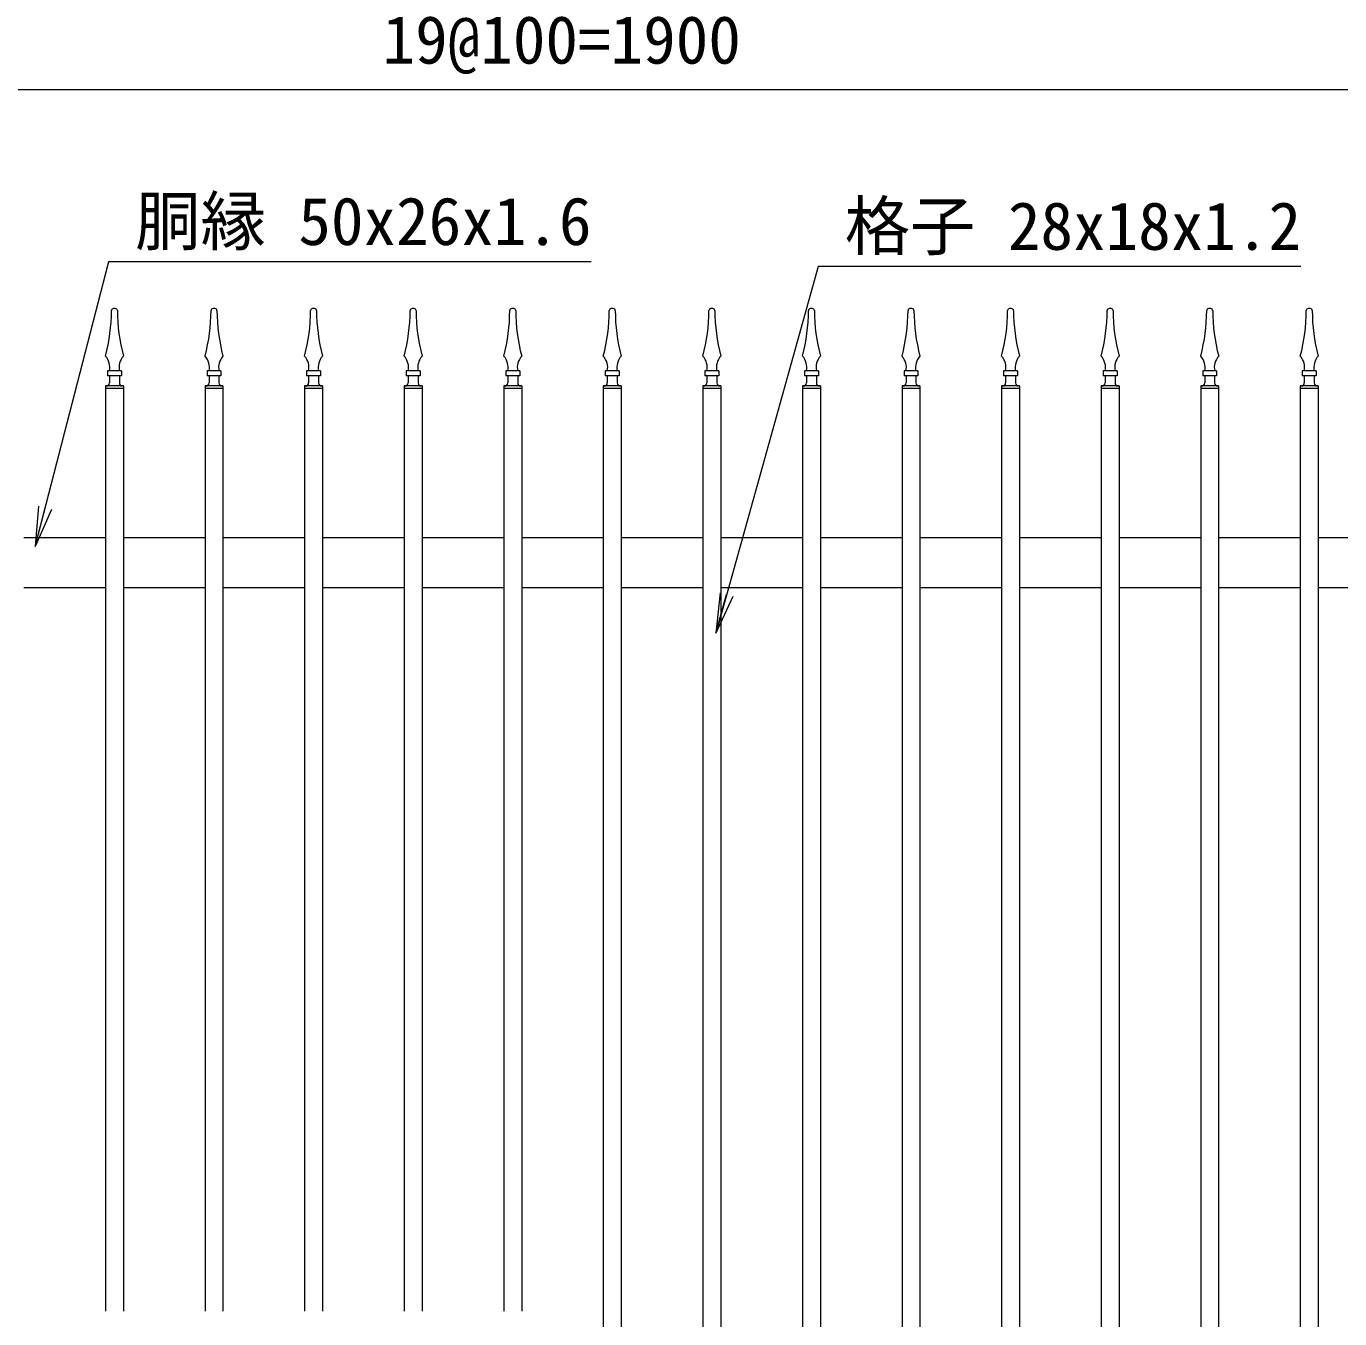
# Model space of a CAD drawing. Units: millimetres, scale not verified. Extents: x -4200 to 4200, y -2970 to 2970.
# Drawn here: x -2822 to -1502, y 435 to 1732 of the extents above; entities that cross this region are included whole.
import ezdxf
from ezdxf.enums import TextEntityAlignment as Align

# ---------------------------------------------------------------- set-up
doc = ezdxf.new("R2010")
doc.units = ezdxf.units.MM
doc.header["$LTSCALE"] = 10
for name, color, linetype, lineweight in [('0-0_D-STR1', 1, 'Continuous', 18), ('0-6_D-STR-DIM', 7, 'Continuous', 13), ('0-7_0', 7, 'Continuous', 18), ('0-A_D-STR-TXT', 7, 'Continuous', 13)]:
    doc.layers.add(name, color=color, linetype=linetype, lineweight=lineweight)
doc.styles.add('ＭＳ ゴシック', font='')
doc.styles.get('ＭＳ ゴシック').set_extended_font_data('MS Gothic')

# ---------------------------------------------------------------- blocks, each defined once
blk = doc.blocks.new('_Open')
at = {"layer": '0-7_0'}
blk.add_line((-10, 1.667), (0, 0), dxfattribs=at)
blk.add_lwpolyline([(-10, -1.667), (0, 0), (-10, 0)], dxfattribs=at)

msp = doc.modelspace()

# ---------------------------------------------------------------- linework, layer by layer
at = {"layer": '0-0_D-STR1'}
for p, q in [((-2731.97, 1448.9), (-2733.95, 1448.9)), ((-2631.97, 1448.9), (-2633.95, 1448.9)), ((-2531.97, 1448.9), (-2533.95, 1448.9)), ((-2431.97, 1448.9), (-2433.95, 1448.9)), ((-2331.97, 1448.9), (-2333.95, 1448.9)), ((-2231.97, 1448.9), (-2233.95, 1448.9)), ((-2131.97, 1448.9), (-2133.95, 1448.9)), ((-2031.97, 1448.9), (-2033.95, 1448.9)), ((-1931.97, 1448.9), (-1933.95, 1448.9)), ((-1831.97, 1448.9), (-1833.95, 1448.9)), ((-1731.97, 1448.9), (-1733.95, 1448.9)), ((-1631.97, 1448.9), (-1633.95, 1448.9)), ((-1531.97, 1448.9), (-1533.95, 1448.9)), ((-2725.96, 1386.2), (-2725.96, 1381.2)), ((-2625.96, 1386.2), (-2625.96, 1381.2)), ((-2525.96, 1386.2), (-2525.96, 1381.2)), ((-2425.96, 1386.2), (-2425.96, 1381.2)), ((-2325.96, 1386.2), (-2325.96, 1381.2)), ((-2225.96, 1386.2), (-2225.96, 1381.2)), ((-2125.96, 1386.2), (-2125.96, 1381.2)), ((-2025.96, 1386.2), (-2025.96, 1381.2)), ((-1925.96, 1386.2), (-1925.96, 1381.2)), ((-1825.96, 1386.2), (-1825.96, 1381.2)), ((-1725.96, 1386.2), (-1725.96, 1381.2)), ((-1625.96, 1386.2), (-1625.96, 1381.2)), ((-1525.96, 1386.2), (-1525.96, 1381.2)), ((-2725.96, 1381.2), (-2739.96, 1381.2)), ((-2737.96, 1381.2), (-2737.96, 1374.2)), ((-2727.96, 1381.2), (-2727.96, 1374.2)), ((-2625.96, 1381.2), (-2639.96, 1381.2)), ((-2637.96, 1381.2), (-2637.96, 1374.2)), ((-2627.96, 1381.2), (-2627.96, 1374.2)), ((-2525.96, 1381.2), (-2539.96, 1381.2)), ((-2537.96, 1381.2), (-2537.96, 1374.2)), ((-2527.96, 1381.2), (-2527.96, 1374.2)), ((-2425.96, 1381.2), (-2439.96, 1381.2)), ((-2437.96, 1381.2), (-2437.96, 1374.2)), ((-2427.96, 1381.2), (-2427.96, 1374.2)), ((-2325.96, 1381.2), (-2339.96, 1381.2)), ((-2337.96, 1381.2), (-2337.96, 1374.2)), ((-2327.96, 1381.2), (-2327.96, 1374.2)), ((-2225.96, 1381.2), (-2239.96, 1381.2)), ((-2237.96, 1381.2), (-2237.96, 1374.2)), ((-2227.96, 1381.2), (-2227.96, 1374.2)), ((-2125.96, 1381.2), (-2139.96, 1381.2)), ((-2137.96, 1381.2), (-2137.96, 1374.2)), ((-2127.96, 1381.2), (-2127.96, 1374.2)), ((-2025.96, 1381.2), (-2039.96, 1381.2)), ((-2037.96, 1381.2), (-2037.96, 1374.2)), ((-2027.96, 1381.2), (-2027.96, 1374.2)), ((-1925.96, 1381.2), (-1939.96, 1381.2)), ((-1937.96, 1381.2), (-1937.96, 1374.2)), ((-1927.96, 1381.2), (-1927.96, 1374.2)), ((-1825.96, 1381.2), (-1839.96, 1381.2)), ((-1837.96, 1381.2), (-1837.96, 1374.2)), ((-1827.96, 1381.2), (-1827.96, 1374.2)), ((-1725.96, 1381.2), (-1739.96, 1381.2)), ((-1737.96, 1381.2), (-1737.96, 1374.2)), ((-1727.96, 1381.2), (-1727.96, 1374.2)), ((-1625.96, 1381.2), (-1639.96, 1381.2)), ((-1637.96, 1381.2), (-1637.96, 1374.2)), ((-1627.96, 1381.2), (-1627.96, 1374.2)), ((-1525.96, 1381.2), (-1539.96, 1381.2)), ((-1537.96, 1381.2), (-1537.96, 1374.2)), ((-1527.96, 1381.2), (-1527.96, 1374.2)), ((-2741.95, 1371.2), (-2741.95, 442.06)), ((-2723.95, 1371.2), (-2741.95, 1371.2)), ((-2741.95, 1368.9), (-2723.95, 1368.9)), ((-2723.95, 1371.2), (-2723.95, 442.06)), ((-2641.95, 1371.2), (-2641.95, 442.06)), ((-2623.95, 1371.2), (-2641.95, 1371.2)), ((-2641.95, 1368.9), (-2623.95, 1368.9)), ((-2623.95, 1371.2), (-2623.95, 442.06)), ((-2541.95, 1371.2), (-2541.95, 442.06)), ((-2523.95, 1371.2), (-2541.95, 1371.2)), ((-2541.95, 1368.9), (-2523.95, 1368.9)), ((-2523.95, 1371.2), (-2523.95, 442.06)), ((-2441.95, 1371.2), (-2441.95, 442.06)), ((-2423.95, 1371.2), (-2441.95, 1371.2)), ((-2441.95, 1368.9), (-2423.95, 1368.9)), ((-2423.95, 1371.2), (-2423.95, 442.06)), ((-2341.95, 1371.2), (-2341.95, 442.06)), ((-2323.95, 1371.2), (-2341.95, 1371.2)), ((-2341.95, 1368.9), (-2323.95, 1368.9)), ((-2323.95, 1371.2), (-2323.95, 442.06)), ((-2223.95, 1371.2), (-2241.95, 1371.2)), ((-2241.95, 1368.9), (-2223.95, 1368.9)), ((-2223.95, 1371.2), (-2223.95, -31.1)), ((-2123.95, 1371.2), (-2141.95, 1371.2)), ((-2141.95, 1368.9), (-2123.95, 1368.9)), ((-2123.95, 1371.2), (-2123.95, -31.1)), ((-2023.95, 1371.2), (-2041.95, 1371.2)), ((-2041.95, 1368.9), (-2023.95, 1368.9)), ((-2023.95, 1371.2), (-2023.95, -31.1)), ((-1923.95, 1371.2), (-1941.95, 1371.2)), ((-1941.95, 1368.9), (-1923.95, 1368.9)), ((-1923.95, 1371.2), (-1923.95, -31.1)), ((-1823.95, 1371.2), (-1841.95, 1371.2)), ((-1841.95, 1368.9), (-1823.95, 1368.9)), ((-1823.95, 1371.2), (-1823.95, -31.1)), ((-1723.95, 1371.2), (-1741.95, 1371.2)), ((-1741.95, 1368.9), (-1723.95, 1368.9)), ((-1723.95, 1371.2), (-1723.95, -31.1)), ((-1623.95, 1371.2), (-1641.95, 1371.2)), ((-1641.95, 1368.9), (-1623.95, 1368.9)), ((-1623.95, 1371.2), (-1623.95, -31.1)), ((-1523.95, 1371.2), (-1541.95, 1371.2)), ((-1541.95, 1368.9), (-1523.95, 1368.9)), ((-1523.95, 1371.2), (-1523.95, -31.1)), ((-2823.95, 1218.9), (-2741.95, 1218.9)), ((-2723.95, 1218.9), (-2641.95, 1218.9)), ((-2623.95, 1218.9), (-2541.95, 1218.9)), ((-2523.95, 1218.9), (-2441.95, 1218.9)), ((-2423.95, 1218.9), (-2341.95, 1218.9)), ((-2323.95, 1218.9), (-2241.95, 1218.9)), ((-2223.95, 1218.9), (-2141.95, 1218.9)), ((-2123.95, 1218.9), (-2041.95, 1218.9)), ((-2023.95, 1218.9), (-1941.95, 1218.9)), ((-1923.95, 1218.9), (-1841.95, 1218.9)), ((-1823.95, 1218.9), (-1741.95, 1218.9)), ((-1723.95, 1218.9), (-1641.95, 1218.9)), ((-1623.95, 1218.9), (-1541.95, 1218.9)), ((-1523.95, 1218.9), (-1441.95, 1218.9)), ((-2823.95, 1168.9), (-2741.95, 1168.9)), ((-2723.95, 1168.9), (-2641.95, 1168.9)), ((-2623.95, 1168.9), (-2541.95, 1168.9)), ((-2523.95, 1168.9), (-2441.95, 1168.9)), ((-2423.95, 1168.9), (-2341.95, 1168.9)), ((-2323.95, 1168.9), (-2241.95, 1168.9)), ((-2223.95, 1168.9), (-2141.95, 1168.9)), ((-2123.95, 1168.9), (-2041.95, 1168.9)), ((-2023.95, 1168.9), (-1941.95, 1168.9)), ((-1923.95, 1168.9), (-1841.95, 1168.9)), ((-1823.95, 1168.9), (-1741.95, 1168.9)), ((-1723.95, 1168.9), (-1641.95, 1168.9)), ((-1623.95, 1168.9), (-1541.95, 1168.9)), ((-1523.95, 1168.9), (-1441.95, 1168.9))]:
    msp.add_line(p, q, dxfattribs=at)
for points in [[(-2725.96, 1386.2), (-2739.96, 1386.2), (-2739.96, 1381.2)], [(-2625.96, 1386.2), (-2639.96, 1386.2), (-2639.96, 1381.2)], [(-2525.96, 1386.2), (-2539.96, 1386.2), (-2539.96, 1381.2)], [(-2425.96, 1386.2), (-2439.96, 1386.2), (-2439.96, 1381.2)], [(-2325.96, 1386.2), (-2339.96, 1386.2), (-2339.96, 1381.2)], [(-2225.96, 1386.2), (-2239.96, 1386.2), (-2239.96, 1381.2)], [(-2125.96, 1386.2), (-2139.96, 1386.2), (-2139.96, 1381.2)], [(-2025.96, 1386.2), (-2039.96, 1386.2), (-2039.96, 1381.2)], [(-1925.96, 1386.2), (-1939.96, 1386.2), (-1939.96, 1381.2)], [(-1825.96, 1386.2), (-1839.96, 1386.2), (-1839.96, 1381.2)], [(-1725.96, 1386.2), (-1739.96, 1386.2), (-1739.96, 1381.2)], [(-1625.96, 1386.2), (-1639.96, 1386.2), (-1639.96, 1381.2)], [(-1525.96, 1386.2), (-1539.96, 1386.2), (-1539.96, 1381.2)], [(-2241.95, 1371.2), (-2241.95, -31.1), (-2223.95, -31.1)], [(-2141.95, 1371.2), (-2141.95, -31.1), (-2123.95, -31.1)], [(-2041.95, 1371.2), (-2041.95, -31.1), (-2023.95, -31.1)], [(-1941.95, 1371.2), (-1941.95, -31.1), (-1923.95, -31.1)], [(-1841.95, 1371.2), (-1841.95, -31.1), (-1823.95, -31.1)], [(-1741.95, 1371.2), (-1741.95, -31.1), (-1723.95, -31.1)], [(-1641.95, 1371.2), (-1641.95, -31.1), (-1623.95, -31.1)], [(-1541.95, 1371.2), (-1541.95, -31.1), (-1523.95, -31.1)]]:
    msp.add_lwpolyline(points, dxfattribs=at)
for centre, radius, start, end in [((-2913.64, 1447.07), 177.69, 345.03689, 359.94714), ((-2733.95, 1446.9), 2, 90, 179.94746), ((-2731.97, 1446.9), 2, 0.05246, 90), ((-2552.27, 1447.07), 177.69, 180.05492, 194.96518), ((-2813.64, 1447.07), 177.69, 345.03689, 359.94714), ((-2633.95, 1446.9), 2, 90, 179.94746), ((-2631.97, 1446.9), 2, 0.05246, 90), ((-2452.27, 1447.07), 177.69, 180.05492, 194.96518), ((-2713.64, 1447.07), 177.69, 345.03689, 359.94714), ((-2533.95, 1446.9), 2, 90, 179.94746), ((-2531.97, 1446.9), 2, 0.05246, 90), ((-2352.27, 1447.07), 177.69, 180.05492, 194.96518), ((-2613.64, 1447.07), 177.69, 345.03689, 359.94714), ((-2433.95, 1446.9), 2, 90, 179.94746), ((-2431.97, 1446.9), 2, 0.05246, 90), ((-2252.27, 1447.07), 177.69, 180.05492, 194.96518), ((-2513.64, 1447.07), 177.69, 345.03689, 359.94714), ((-2333.95, 1446.9), 2, 90, 179.94746), ((-2331.97, 1446.9), 2, 0.05246, 90), ((-2152.27, 1447.07), 177.69, 180.05492, 194.96518), ((-2413.64, 1447.07), 177.69, 345.03689, 359.94714), ((-2233.95, 1446.9), 2, 90, 179.94746), ((-2231.97, 1446.9), 2, 0.05246, 90), ((-2052.27, 1447.07), 177.69, 180.05492, 194.96518), ((-2313.64, 1447.07), 177.69, 345.03689, 359.94714), ((-2133.95, 1446.9), 2, 90, 179.94746), ((-2131.97, 1446.9), 2, 0.05246, 90), ((-1952.27, 1447.07), 177.69, 180.05492, 194.96518), ((-2213.64, 1447.07), 177.69, 345.03689, 359.94714), ((-2033.95, 1446.9), 2, 90, 179.94746), ((-2031.97, 1446.9), 2, 0.05246, 90), ((-1852.27, 1447.07), 177.69, 180.05492, 194.96518), ((-2113.64, 1447.07), 177.69, 345.03689, 359.94714), ((-1933.95, 1446.9), 2, 90, 179.94746), ((-1931.97, 1446.9), 2, 0.05246, 90), ((-1752.27, 1447.07), 177.69, 180.05492, 194.96518), ((-2013.64, 1447.07), 177.69, 345.03689, 359.94714), ((-1833.95, 1446.9), 2, 90, 179.94746), ((-1831.97, 1446.9), 2, 0.05246, 90), ((-1652.27, 1447.07), 177.69, 180.05492, 194.96518), ((-1913.64, 1447.07), 177.69, 345.03689, 359.94714), ((-1733.95, 1446.9), 2, 90, 179.94746), ((-1731.97, 1446.9), 2, 0.05246, 90), ((-1552.27, 1447.07), 177.69, 180.05492, 194.96518), ((-1813.64, 1447.07), 177.69, 345.03689, 359.94714), ((-1633.95, 1446.9), 2, 90, 179.94746), ((-1631.97, 1446.9), 2, 0.05246, 90), ((-1452.27, 1447.07), 177.69, 180.05492, 194.96518), ((-1713.64, 1447.07), 177.69, 345.03689, 359.94714), ((-1533.95, 1446.9), 2, 90, 179.94746), ((-1531.97, 1446.9), 2, 0.05246, 90), ((-1352.27, 1447.07), 177.69, 180.05492, 194.96518), ((-2754.7, 1389.74), 17.12, 348.08307, 41.97922), ((-2711.21, 1389.74), 17.12, 138.02229, 191.91701), ((-2654.7, 1389.74), 17.12, 348.08307, 41.97922), ((-2611.21, 1389.74), 17.12, 138.02229, 191.91701), ((-2554.7, 1389.74), 17.12, 348.08307, 41.97922), ((-2511.21, 1389.74), 17.12, 138.02229, 191.91701), ((-2454.7, 1389.74), 17.12, 348.08307, 41.97922), ((-2411.21, 1389.74), 17.12, 138.02229, 191.91701), ((-2354.7, 1389.74), 17.12, 348.08307, 41.97922), ((-2311.21, 1389.74), 17.12, 138.02229, 191.91701), ((-2254.7, 1389.74), 17.12, 348.08307, 41.97922), ((-2211.21, 1389.74), 17.12, 138.02229, 191.91701), ((-2154.7, 1389.74), 17.12, 348.08307, 41.97922), ((-2111.21, 1389.74), 17.12, 138.02229, 191.91701), ((-2054.7, 1389.74), 17.12, 348.08307, 41.97922), ((-2011.21, 1389.74), 17.12, 138.02229, 191.91701), ((-1954.7, 1389.74), 17.12, 348.08307, 41.97922), ((-1911.21, 1389.74), 17.12, 138.02229, 191.91701), ((-1854.7, 1389.74), 17.12, 348.08307, 41.97922), ((-1811.21, 1389.74), 17.12, 138.02229, 191.91701), ((-1754.7, 1389.74), 17.12, 348.08307, 41.97922), ((-1711.21, 1389.74), 17.12, 138.02229, 191.91701), ((-1654.7, 1389.74), 17.12, 348.08307, 41.97922), ((-1611.21, 1389.74), 17.12, 138.02229, 191.91701), ((-1554.7, 1389.74), 17.12, 348.08307, 41.97922), ((-1511.21, 1389.74), 17.12, 138.02229, 191.91701), ((-2740.96, 1374.2), 3, 270, 0), ((-2724.96, 1374.2), 3, 179.99992, 270), ((-2640.96, 1374.2), 3, 270, 0), ((-2624.96, 1374.2), 3, 179.99992, 270), ((-2540.96, 1374.2), 3, 270, 0), ((-2524.96, 1374.2), 3, 179.99992, 270), ((-2440.96, 1374.2), 3, 270, 0), ((-2424.96, 1374.2), 3, 179.99992, 270), ((-2340.96, 1374.2), 3, 270, 0), ((-2324.96, 1374.2), 3, 179.99992, 270), ((-2240.96, 1374.2), 3, 270, 0), ((-2224.96, 1374.2), 3, 179.99992, 270), ((-2140.96, 1374.2), 3, 270, 0), ((-2124.96, 1374.2), 3, 179.99992, 270), ((-2040.96, 1374.2), 3, 270, 0), ((-2024.96, 1374.2), 3, 179.99992, 270), ((-1940.96, 1374.2), 3, 270, 0), ((-1924.96, 1374.2), 3, 179.99992, 270), ((-1840.96, 1374.2), 3, 270, 0), ((-1824.96, 1374.2), 3, 179.99992, 270), ((-1740.96, 1374.2), 3, 270, 0), ((-1724.96, 1374.2), 3, 179.99992, 270), ((-1640.96, 1374.2), 3, 270, 0), ((-1624.96, 1374.2), 3, 179.99992, 270), ((-1540.96, 1374.2), 3, 270, 0), ((-1524.96, 1374.2), 3, 179.99992, 270)]:
    msp.add_arc(centre, radius, start, end, dxfattribs=at)
at = {"layer": '0-6_D-STR-DIM'}
msp.add_line((-3232.95, 1668.9), (-1332.95, 1668.9), dxfattribs=at)
at = {"layer": '0-A_D-STR-TXT'}
for points in [[(-2254.2, 1495.86), (-2738.88, 1495.86), (-2812.13, 1211.93)], [(-1541.54, 1491.03), (-2026.22, 1491.03), (-2128.43, 1125.02)]]:
    msp.add_lwpolyline(points, dxfattribs=at)

# ---------------------------------------------------------------- block references
at = {"layer": '0-A_D-STR-TXT', "xscale": 4, "yscale": 4}
for p, rotation in [((-2812.63, 1210), 255.53452), ((-2128.96, 1123.09), 254.39815)]:
    msp.add_blockref('_Open', p, dxfattribs=dict(at, rotation=rotation))

# ---------------------------------------------------------------- texts
at = {"layer": '0-6_D-STR-DIM', "style": 'ＭＳ ゴシック'}
msp.add_text('19@100=1900', height=48.09, dxfattribs=at).set_placement((-2463.67, 1680.35), align=Align.BOTTOM_LEFT)
at = {"layer": '0-A_D-STR-TXT', "style": 'ＭＳ ゴシック'}
for s, p in [('胴縁 50x26x1.6', (-2712.16, 1498.23)), ('格子 28x18x1.2', (-1999.5, 1493.41))]:
    msp.add_text(s, height=48.09, dxfattribs=at).set_placement(p, align=Align.BOTTOM_LEFT)

doc.saveas('drawing.dxf')
